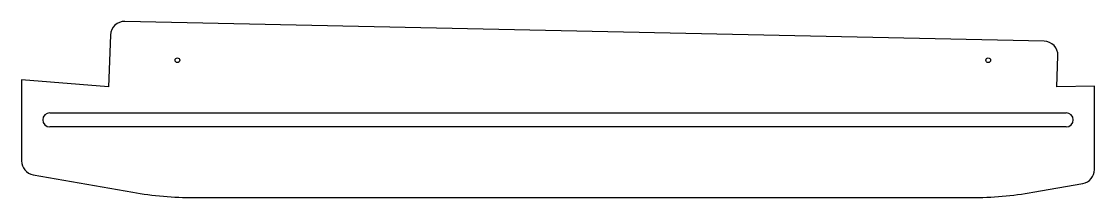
# Model space of a CAD drawing. Header units: metres. Extents: x 0 to 1514, y 0 to 249.
import ezdxf

# ---------------------------------------------------------------- set-up
doc = ezdxf.new("R2010")
doc.units = ezdxf.units.M
for name, color, linetype in [('CONTOUR', 7, 'CONTINUOUS'), ('HOLES', 1, 'CONTINUOUS'), ('POCKET', 3, 'CONTINUOUS')]:
    doc.layers.add(name, color=color, linetype=linetype)

msp = doc.modelspace()

# ---------------------------------------------------------------- linework, layer by layer
at = {"layer": 'CONTOUR'}
for p, q in [((1442.7634, 221.4724), (145.9808, 249.4535)), ((125.5626, 230.1873), (122.8925, 157)), ((1460.9012, 157), (1462.3215, 200.8293)), ((122.8925, 157), (0, 166.762)), ((0, 166.762), (0, 52.0474)), ((1514, 157.5542), (1460.9012, 157)), ((1514, 39.7045), (1514, 157.5542)), ((16.527, 32.3512), (156.9202, 7.5961)), ((1427.0798, 7.5961), (1497.473, 20.0083)), ((243.7443, 0), (1340.2557, 0))]:
    msp.add_line(p, q, dxfattribs=at)
for centre, radius, start, end in [((145.5493, 229.4582), 20, 88.7639, 177.9106), ((1442.332, 201.4771), 20, 358.144, 88.7639), ((20, 52.0474), 20, 180, 260), ((1494, 39.7045), 20, 280, 0), ((243.7443, 500), 500, 260, 270), ((1340.2557, 500), 500, 270, 280)]:
    msp.add_arc(centre, radius, start, end, dxfattribs=at)
at = {"layer": 'HOLES'}
for centre in [(220, 194.5), (1364, 194.5)]:
    msp.add_circle(centre, 3.3, dxfattribs=at)
at = {"layer": 'POCKET'}
for p, q in [((40, 120), (1474, 120)), ((1474, 100), (40, 100))]:
    msp.add_line(p, q, dxfattribs=at)
for centre, start, end in [((40, 110), 90, 270), ((1474, 110), 270, 90)]:
    msp.add_arc(centre, 10, start, end, dxfattribs=at)

doc.saveas('drawing.dxf')
